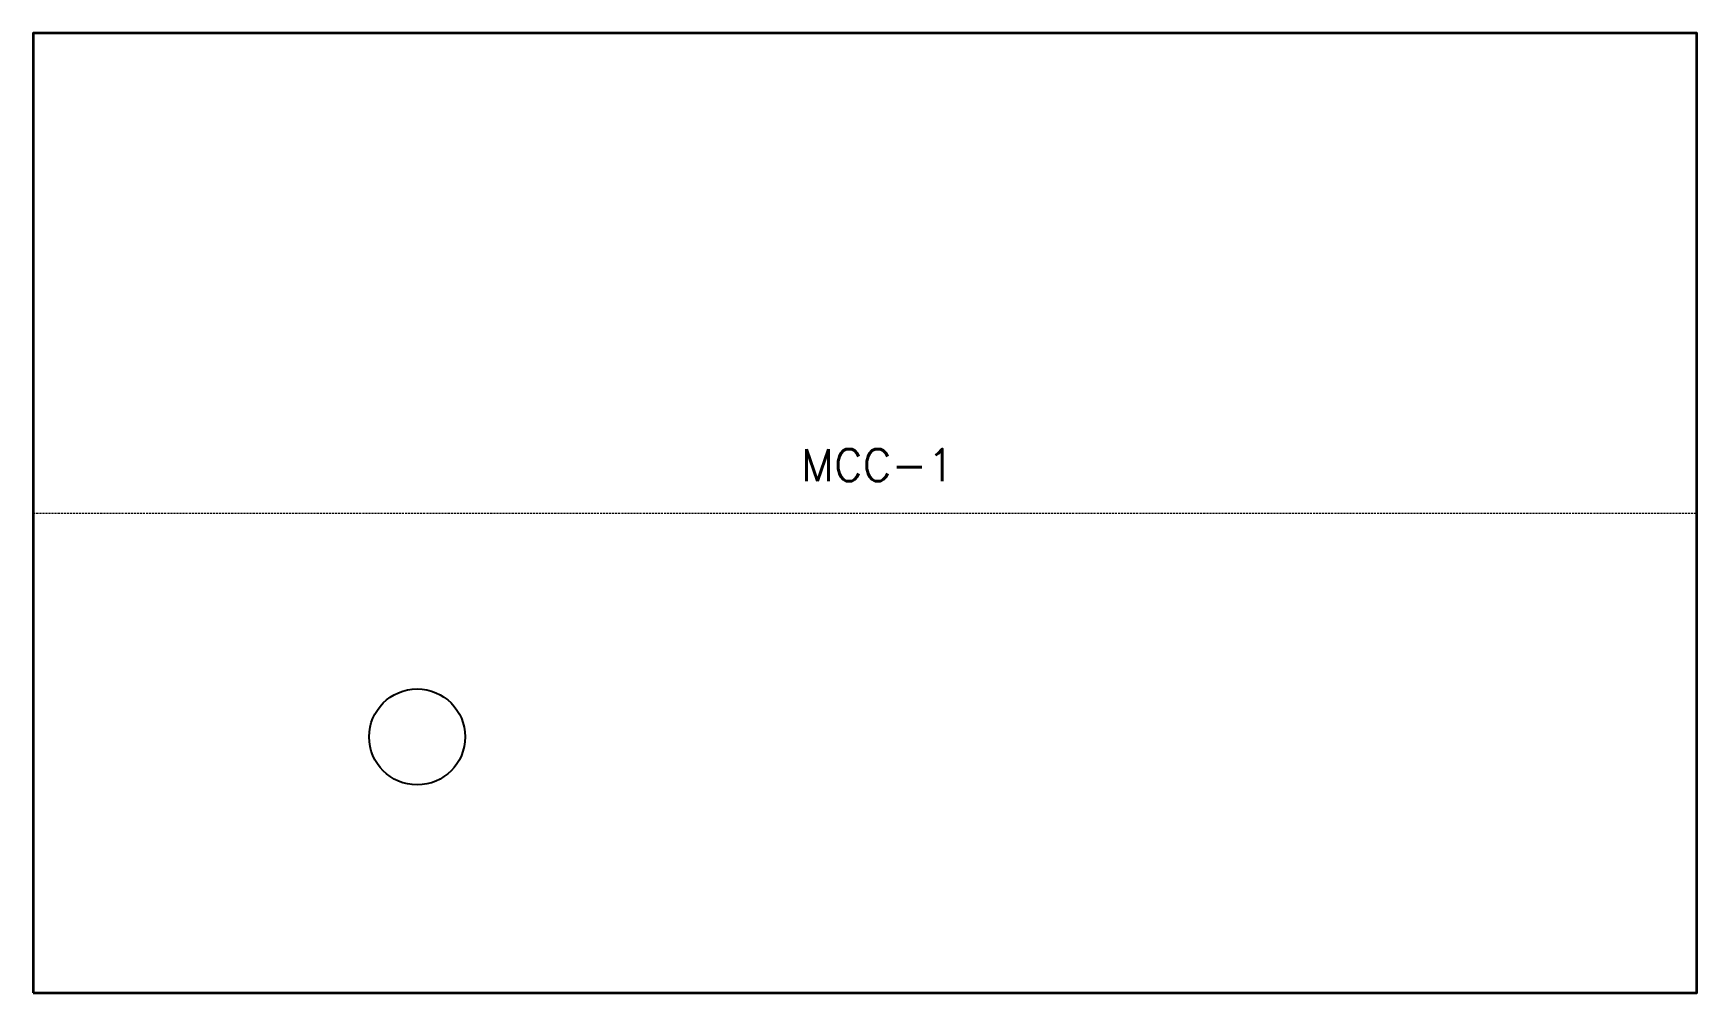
# Model space of a CAD drawing. Header units: millimetres. Extents: x 0 to 5200, y 0 to 3000.
import ezdxf

# ---------------------------------------------------------------- set-up
doc = ezdxf.new("R2010")
doc.units = ezdxf.units.MM
doc.linetypes.add('HIDDEN', pattern=[9.525, 6.35, -3.175])
for name, color, linetype, lineweight in [('ANNO-DETAIL', 2, 'Continuous', 25), ('EQUIPMENT', 3, 'Continuous', 35), ('HIDDEN', 1, 'HIDDEN', 18)]:
    doc.layers.add(name, color=color, linetype=linetype, lineweight=lineweight)
doc.styles.add('ROMANS', font='romans.shx', dxfattribs={"width": 0.9})

msp = doc.modelspace()

# ---------------------------------------------------------------- linework, layer by layer
at = {"layer": 'ANNO-DETAIL'}
msp.add_circle((1200, 800), 150, dxfattribs=at)
at = {"layer": 'EQUIPMENT'}
msp.add_lwpolyline([(0, 0), (5200, 0), (5200, 3000), (0, 3000)], close=True, dxfattribs=at)
at = {"layer": 'HIDDEN'}
msp.add_line((0, 1500), (5200, 1500), dxfattribs=at)

# ---------------------------------------------------------------- texts
at = {"layer": 'ANNO-DETAIL', "style": 'ROMANS'}
msp.add_text('MCC-1', height=100, dxfattribs=at).set_placement((2400, 1600))

doc.saveas('drawing.dxf')
